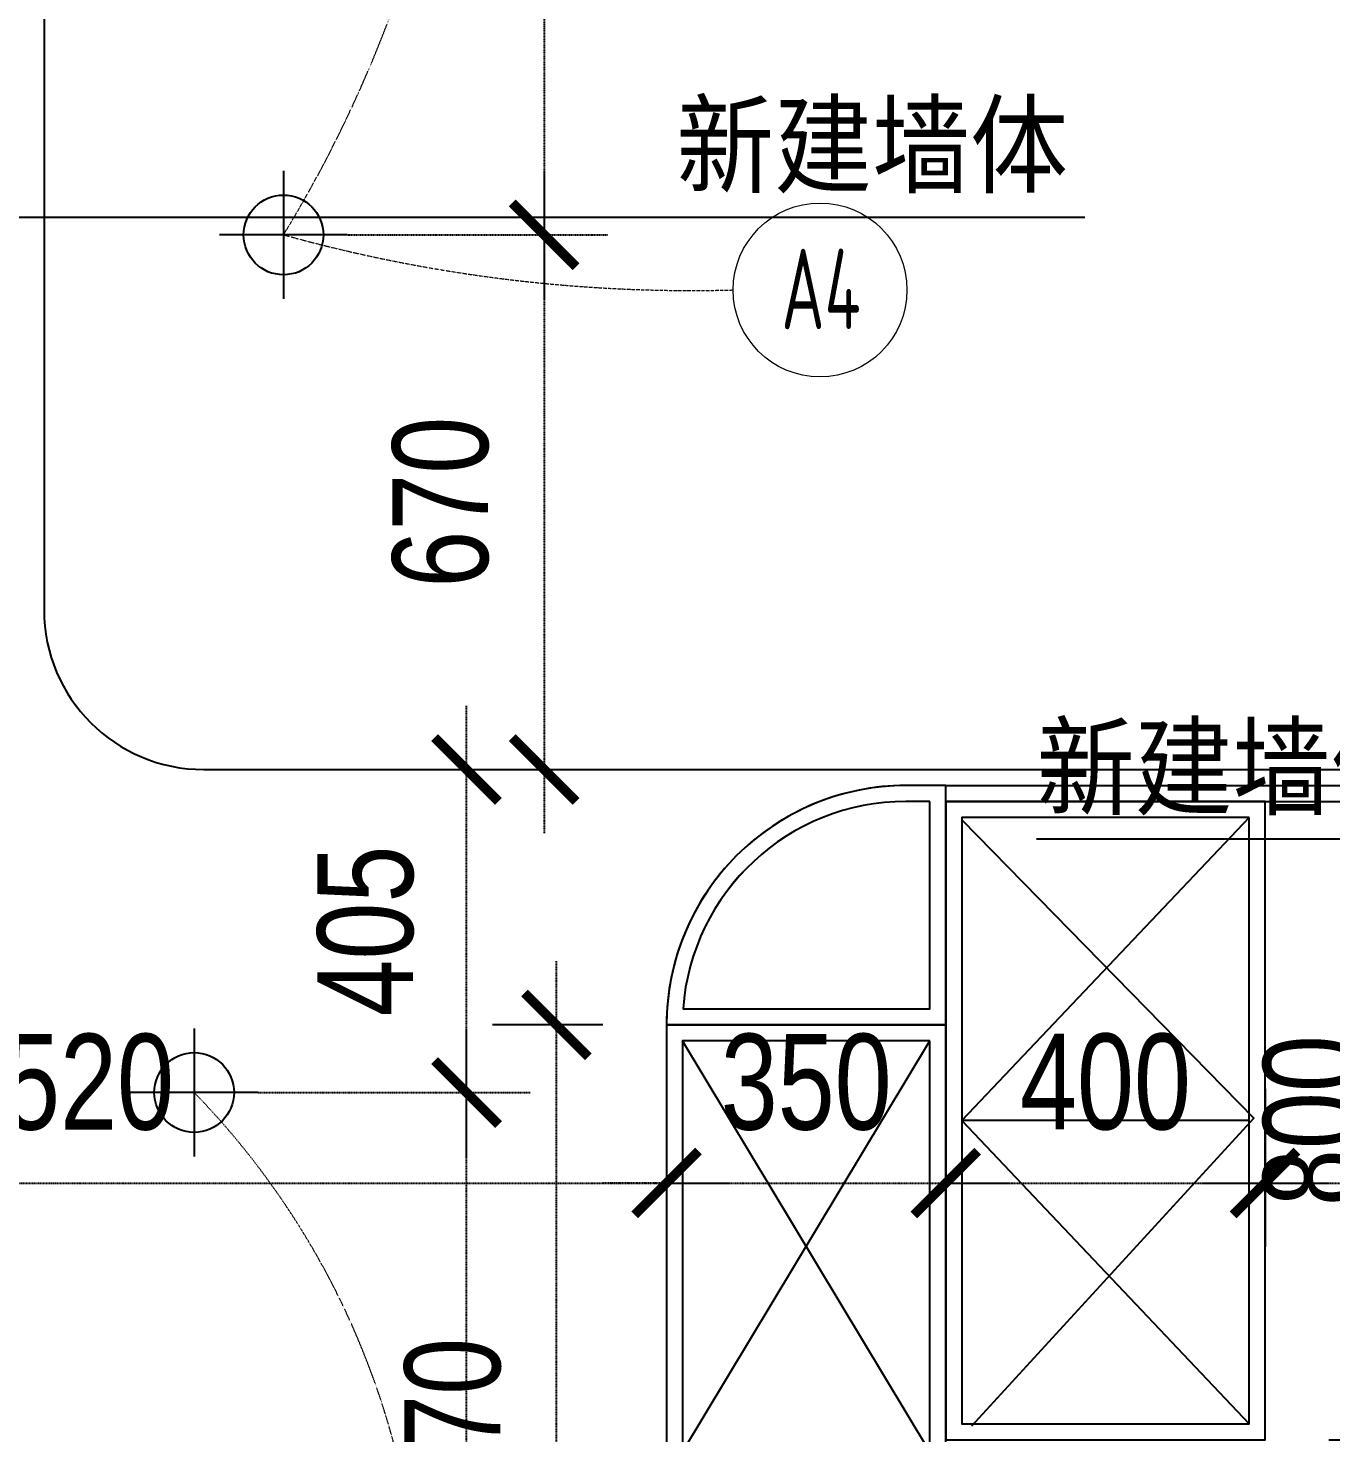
# Model space of a CAD drawing. Header units: millimetres. Extents: x -23568 to 99064, y -162914 to -58422.
# Drawn here: x 24807 to 26440, y -157088 to -155327 of the extents above; entities that cross this region are included whole.
import ezdxf
from ezdxf.enums import TextEntityAlignment as Align

# ---------------------------------------------------------------- set-up
doc = ezdxf.new("R2010")
doc.units = ezdxf.units.MM
doc.header["$LTSCALE"] = 0.01
doc.linetypes.add('ACAD_ISO03W100', pattern=[30, 12, -18])
for name, color, linetype in [('09-天花灯具', 53, 'Continuous'), ('FF-FURN【平面家具】', 51, 'Continuous'), ('layer 1', 7, 'Continuous'), ('RC-Dim【灯具尺寸】', 2, 'Continuous'), ('RC-FIN【天花造型】', 30, 'Continuous')]:
    doc.layers.add(name, color=color, linetype=linetype)
for name, color, linetype, lineweight in [('FF-Dim【平面家具尺】', 44, 'Continuous', 0), ('Q◆【 新建墙体填充】', 51, 'Continuous', 0), ('X▲【平面开关】', 31, 'Continuous', 0)]:
    doc.layers.add(name, color=color, linetype=linetype, lineweight=lineweight)
doc.styles.add('CCD_DIM', font='ARCHS.SHX', dxfattribs={"width": 0.7})
doc.styles.add('DIM_FONT', font='SIMPLEX.shx', dxfattribs={"width": 0.8})
doc.styles.add('宋体', font='')
doc.styles.add('英文字体', font='stylu.ttf', dxfattribs={"width": 0.8})
doc.styles.get('宋体').set_extended_font_data('SimSun')
doc.dimstyles.new('t-60', dxfattribs={"dimscale": 80, "dimtxt": 2.3, "dimasz": 1, "dimexe": 1, "dimexo": 1, "dimgap": 0.5, "dimtad": 0, "dimdec": 0, "dimrnd": 5, "dimzin": 0, "dimdsep": 46, "dimtxsty": '英文字体', "dimblk": 'ARCHTICK', "dimcen": 0.09, "dimdle": 1, "dimclrd": 8, "dimclre": 8, "dimclrt": 2, "dimadec": 0, "dimazin": 0, "dimtfac": 1, "dimtdec": 0, "dimtix": 1, "dimtmove": 2, "dimatfit": 2, "dimldrblk": 'DOT', "dimfxl": 0, "dimtvp": 1, "dimtolj": 1, "dimtzin": 0, "dimarcsym": 0})
doc.dimstyles.new('尺寸标注1：60', dxfattribs={"dimscale": 60, "dimtxt": 2, "dimasz": 1, "dimexe": 2, "dimexo": 2, "dimgap": 0.6, "dimtad": 1, "dimdec": 0, "dimdsep": 46, "dimtxsty": '宋体', "dimblk": 'WS-cj', "dimcen": 1, "dimclrd": 44, "dimclre": 44, "dimclrt": 2, "dimadec": 0, "dimazin": 2, "dimtfac": 1, "dimtdec": 4, "dimtix": 1, "dimtmove": 2, "dimatfit": 3, "dimldrblk": 'CCD_Leader_Arrow', "dimfxl": 0, "dimtolj": 1, "dimarcsym": 0})

# ---------------------------------------------------------------- blocks, each defined once
blk = doc.blocks.new('CCD_Leader_Arrow')
at = {"color": 50, "linetype": 'ByBlock'}
blk.add_line((0, 0), (-1, 0), dxfattribs=at)
for points in [[(-0.859, 0.668), (-0.597, 0.852), (-0.24, 0), (0, 0)], [(-0.859, -0.668), (-0.597, -0.852), (-0.24, 0), (0, 0)]]:
    blk.add_solid(points, dxfattribs=at)
blk = doc.blocks.new('WS-cj')
blk.add_hatch(color=2).paths.add_polyline_path([(0.588, 0.818), (-0.818, -0.588), (-0.588, -0.818), (0.818, 0.588)])
at = {"color": 2, "linetype": 'ByBlock', "lineweight": 0}
for p, q in [((-1.1, 0), (0, 0)), ((0, 0), (1.1, 0))]:
    blk.add_line(p, q, dxfattribs=at)
at = {"color": 2}
blk.add_lwpolyline([(0.588, 0.818), (-0.818, -0.588), (-0.588, -0.818), (0.818, 0.588)], close=True, dxfattribs=at)
blk = doc.blocks.new('_ArchTick')
at = {"color": 0, "linetype": 'ByBlock', "const_width": 0.15}
blk.add_lwpolyline([(-0.5, -0.5), (0.5, 0.5)], dxfattribs=at)
blk = doc.blocks.new('*D574')
at = {"layer": 'Defpoints', "color": 0, "transparency": 16777216}
for p in [(24087.5, -156570.7), (25607.5, -156576.2), (25607.5, -156774.4)]:
    blk.add_point(p, dxfattribs=at)
at = {"layer": 'FF-Dim【平面家具尺】', "color": 8, "lineweight": -2, "transparency": 16777216}
for p, q in [((24087.5, -156650.7), (24087.5, -156854.4)), ((25607.5, -156656.2), (25607.5, -156854.4))]:
    blk.add_line(p, q, dxfattribs=at)
at = {"layer": 'FF-Dim【平面家具尺】', "color": 8, "linetype": 'ACAD_ISO03W100', "lineweight": -2, "transparency": 16777216}
blk.add_line((24007.5, -156774.4), (25687.5, -156774.4), dxfattribs=at)
at = {"layer": 'FF-Dim【平面家具尺】', "color": 8, "lineweight": -2, "transparency": 16777216, "xscale": 80, "yscale": 80, "zscale": 80, "rotation": 180}
blk.add_blockref('_ArchTick', (24087.5, -156774.4), dxfattribs=at)
at = {"layer": 'FF-Dim【平面家具尺】', "color": 8, "lineweight": -2, "transparency": 16777216, "xscale": 80, "yscale": 80, "zscale": 80}
blk.add_blockref('_ArchTick', (25607.5, -156774.4), dxfattribs=at)
at = {"layer": 'FF-Dim【平面家具尺】', "color": 2, "transparency": 16777216, "insert": (24847.5, -156648.3), "char_height": 120, "attachment_point": 5, "style": '英文字体'}
blk.add_mtext('\\A1;1520', dxfattribs=at)
blk = doc.blocks.new('_DOT')
at = {"color": 0, "linetype": 'ByBlock'}
blk.add_line((-0.5, 0), (-1, 0), dxfattribs=at)
at = {"color": 0, "linetype": 'ByBlock', "const_width": 0.5}
blk.add_lwpolyline([(-0.25, 0, 1), (0.25, 0, 1)], format="xyb", close=True, dxfattribs=at)
blk = doc.blocks.new('*D575')
at = {"layer": 'Defpoints', "color": 0, "transparency": 16777216}
for p in [(25607.5, -156576.2), (25957.5, -156576.2), (25957.5, -156774.4)]:
    blk.add_point(p, dxfattribs=at)
at = {"layer": 'FF-Dim【平面家具尺】', "color": 8, "lineweight": -2, "transparency": 16777216}
for p, q in [((25607.5, -156656.2), (25607.5, -156854.4)), ((25957.5, -156656.2), (25957.5, -156854.4))]:
    blk.add_line(p, q, dxfattribs=at)
at = {"layer": 'FF-Dim【平面家具尺】', "color": 8, "linetype": 'ACAD_ISO03W100', "lineweight": -2, "transparency": 16777216}
for p, q in [((25607.5, -156774.4), (25527.5, -156774.4)), ((25607.5, -156774.4), (25957.5, -156774.4)), ((25957.5, -156774.4), (26037.5, -156774.4))]:
    blk.add_line(p, q, dxfattribs=at)
at = {"layer": 'FF-Dim【平面家具尺】', "color": 8, "lineweight": -2, "transparency": 16777216, "xscale": 80, "yscale": 80, "zscale": 80}
blk.add_blockref('_ArchTick', (25607.5, -156774.4), dxfattribs=at)
at = {"layer": 'FF-Dim【平面家具尺】', "color": 8, "lineweight": -2, "transparency": 16777216, "xscale": 80, "yscale": 80, "zscale": 80, "rotation": 180}
blk.add_blockref('_ArchTick', (25957.5, -156774.4), dxfattribs=at)
at = {"layer": 'FF-Dim【平面家具尺】', "color": 2, "transparency": 16777216, "insert": (25782.5, -156648.3), "char_height": 120, "attachment_point": 5, "style": '英文字体'}
blk.add_mtext('\\A1;350', dxfattribs=at)
blk = doc.blocks.new('*D576')
at = {"layer": 'Defpoints', "color": 0, "transparency": 16777216}
for p in [(25957.5, -156576.2), (26357.5, -156576.2), (26357.5, -156774.4)]:
    blk.add_point(p, dxfattribs=at)
at = {"layer": 'FF-Dim【平面家具尺】', "color": 8, "lineweight": -2, "transparency": 16777216}
for p, q in [((25957.5, -156656.2), (25957.5, -156854.4)), ((26357.5, -156656.2), (26357.5, -156854.4))]:
    blk.add_line(p, q, dxfattribs=at)
at = {"layer": 'FF-Dim【平面家具尺】', "color": 8, "linetype": 'ACAD_ISO03W100', "lineweight": -2, "transparency": 16777216}
blk.add_line((25877.5, -156774.4), (26437.5, -156774.4), dxfattribs=at)
at = {"layer": 'FF-Dim【平面家具尺】', "color": 8, "lineweight": -2, "transparency": 16777216, "xscale": 80, "yscale": 80, "zscale": 80, "rotation": 180}
blk.add_blockref('_ArchTick', (25957.5, -156774.4), dxfattribs=at)
at = {"layer": 'FF-Dim【平面家具尺】', "color": 8, "lineweight": -2, "transparency": 16777216, "xscale": 80, "yscale": 80, "zscale": 80}
blk.add_blockref('_ArchTick', (26357.5, -156774.4), dxfattribs=at)
at = {"layer": 'FF-Dim【平面家具尺】', "color": 2, "transparency": 16777216, "insert": (26157.5, -156648.1), "char_height": 120, "attachment_point": 5, "style": '英文字体'}
blk.add_mtext('\\A1;400', dxfattribs=at)
blk = doc.blocks.new('*D577')
at = {"layer": 'Defpoints', "color": 0, "transparency": 16777216}
for p in [(26357.5, -156576.2), (27687.5, -156576.2), (27687.5, -156774.4)]:
    blk.add_point(p, dxfattribs=at)
at = {"layer": 'FF-Dim【平面家具尺】', "color": 8, "lineweight": -2, "transparency": 16777216}
for p, q in [((26357.5, -156656.2), (26357.5, -156854.4)), ((27687.5, -156656.2), (27687.5, -156854.4))]:
    blk.add_line(p, q, dxfattribs=at)
at = {"layer": 'FF-Dim【平面家具尺】', "color": 8, "linetype": 'ACAD_ISO03W100', "lineweight": -2, "transparency": 16777216}
blk.add_line((26277.5, -156774.4), (27767.5, -156774.4), dxfattribs=at)
at = {"layer": 'FF-Dim【平面家具尺】', "color": 8, "lineweight": -2, "transparency": 16777216, "xscale": 80, "yscale": 80, "zscale": 80, "rotation": 180}
blk.add_blockref('_ArchTick', (26357.5, -156774.4), dxfattribs=at)
at = {"layer": 'FF-Dim【平面家具尺】', "color": 8, "lineweight": -2, "transparency": 16777216, "xscale": 80, "yscale": 80, "zscale": 80}
blk.add_blockref('_ArchTick', (27687.5, -156774.4), dxfattribs=at)
at = {"layer": 'FF-Dim【平面家具尺】', "color": 2, "transparency": 16777216, "insert": (27022.5, -156649.2), "char_height": 120, "attachment_point": 5, "style": '英文字体'}
blk.add_mtext('\\A1;1330', dxfattribs=at)
blk = doc.blocks.new('*D578')
at = {"layer": 'Defpoints', "color": 0, "transparency": 16777216}
for p in [(25607.5, -156576.2), (25469.4, -157646.2), (25617.5, -157646.2)]:
    blk.add_point(p, dxfattribs=at)
at = {"layer": 'FF-Dim【平面家具尺】', "color": 8, "linetype": 'ACAD_ISO03W100', "lineweight": -2, "transparency": 16777216}
blk.add_line((25469.4, -156496.2), (25469.4, -157726.2), dxfattribs=at)
at = {"layer": 'FF-Dim【平面家具尺】', "color": 8, "lineweight": -2, "transparency": 16777216}
for p, q in [((25527.5, -156576.2), (25389.4, -156576.2)), ((25537.5, -157646.2), (25389.4, -157646.2))]:
    blk.add_line(p, q, dxfattribs=at)
at = {"layer": 'FF-Dim【平面家具尺】', "color": 8, "lineweight": -2, "transparency": 16777216, "xscale": 80, "yscale": 80, "zscale": 80}
for p, rotation in [((25469.4, -156576.2), 90), ((25469.4, -157646.2), 270)]:
    blk.add_blockref('_ArchTick', p, dxfattribs=dict(at, rotation=rotation))
at = {"layer": 'FF-Dim【平面家具尺】', "color": 2, "transparency": 16777216, "insert": (25339.9, -157111.2), "char_height": 120, "attachment_point": 5, "rotation": 90, "style": '英文字体'}
blk.add_mtext('\\A1;1070', dxfattribs=at)
blk = doc.blocks.new('*D579')
at = {"layer": 'Defpoints', "color": 0, "transparency": 16777216}
for p in [(26625.9, -157096.2), (26540.8, -157646.2), (26625.9, -157646.2)]:
    blk.add_point(p, dxfattribs=at)
at = {"layer": 'FF-Dim【平面家具尺】', "color": 8, "linetype": 'ACAD_ISO03W100', "lineweight": -2, "transparency": 16777216}
blk.add_line((26540.8, -157016.2), (26540.8, -157726.2), dxfattribs=at)
at = {"layer": 'FF-Dim【平面家具尺】', "color": 8, "lineweight": -2, "transparency": 16777216}
for p, q in [((26545.9, -157096.2), (26460.8, -157096.2)), ((26545.9, -157646.2), (26460.8, -157646.2))]:
    blk.add_line(p, q, dxfattribs=at)
at = {"layer": 'FF-Dim【平面家具尺】', "color": 8, "lineweight": -2, "transparency": 16777216, "xscale": 80, "yscale": 80, "zscale": 80}
for p, rotation in [((26540.8, -157096.2), 90), ((26540.8, -157646.2), 270)]:
    blk.add_blockref('_ArchTick', p, dxfattribs=dict(at, rotation=rotation))
at = {"layer": 'FF-Dim【平面家具尺】', "color": 2, "transparency": 16777216, "insert": (26414.8, -157371.2), "char_height": 120, "attachment_point": 5, "rotation": 90, "style": '英文字体'}
blk.add_mtext('\\A1;550', dxfattribs=at)
blk = doc.blocks.new('*D580')
at = {"layer": 'Defpoints', "color": 0, "transparency": 16777216}
for p in [(26357.5, -156296.2), (26357.5, -157096.2), (26540.8, -157096.2)]:
    blk.add_point(p, dxfattribs=at)
at = {"layer": 'FF-Dim【平面家具尺】', "color": 8, "linetype": 'ACAD_ISO03W100', "lineweight": -2, "transparency": 16777216}
blk.add_line((26540.8, -156216.2), (26540.8, -157176.2), dxfattribs=at)
at = {"layer": 'FF-Dim【平面家具尺】', "color": 8, "lineweight": -2, "transparency": 16777216}
for p, q in [((26437.5, -156296.2), (26620.8, -156296.2)), ((26437.5, -157096.2), (26620.8, -157096.2))]:
    blk.add_line(p, q, dxfattribs=at)
at = {"layer": 'FF-Dim【平面家具尺】', "color": 8, "lineweight": -2, "transparency": 16777216, "xscale": 80, "yscale": 80, "zscale": 80}
for p, rotation in [((26540.8, -156296.2), 90), ((26540.8, -157096.2), 270)]:
    blk.add_blockref('_ArchTick', p, dxfattribs=dict(at, rotation=rotation))
at = {"layer": 'FF-Dim【平面家具尺】', "color": 2, "transparency": 16777216, "insert": (26415.8, -156696.2), "char_height": 120, "attachment_point": 5, "rotation": 90, "style": '英文字体'}
blk.add_mtext('\\A1;800', dxfattribs=at)
blk = doc.blocks.new('ADFADAW')
at = {"layer": 'Defpoints', "color": 251}
for p, q in [((25957.5, -172492.6), (25907.5, -172492.6)), ((25957.5, -172792.6), (25957.5, -172492.6)), ((25957.5, -172492.6), (27687.5, -172492.6)), ((25937.5, -172512.6), (25907.5, -172512.6)), ((25937.5, -172772.6), (25937.5, -172512.6)), ((25957.5, -172512.6), (27687.5, -172512.6)), ((26357.5, -172512.6), (25957.5, -172512.6)), ((25957.5, -172512.6), (25957.5, -173312.6)), ((26357.5, -173312.6), (26357.5, -172512.6)), ((26337.5, -172532.6), (25977.5, -172532.6)), ((25977.5, -172532.6), (25977.5, -173292.6)), ((26337.5, -172532.6), (25977.5, -172912.6)), ((26337.5, -173292.6), (26337.5, -172532.6)), ((25977.5, -172535.5), (26343.6, -172909.6)), ((25628.2, -172772.6), (25937.5, -172772.6)), ((25957.5, -172792.6), (25607.5, -172792.6)), ((25607.5, -172792.6), (25607.5, -173862.6)), ((25607.5, -172792.6), (25607.5, -172792.6)), ((25607.5, -172792.6), (25957.5, -172792.6)), ((25957.5, -173862.6), (25957.5, -172792.6)), ((25937.5, -172812.6), (25627.5, -172812.6)), ((25627.5, -172812.6), (25627.5, -173842.6)), ((25627.5, -173327.6), (25937.5, -172812.6)), ((25937.5, -173327.6), (25627.5, -172812.6)), ((25937.5, -173842.6), (25937.5, -172812.6)), ((26337.5, -172912.6), (25977.5, -172912.6)), ((25977.5, -172912.6), (26337.5, -173292.6)), ((26343.6, -172909.6), (25989.8, -173295.4)), ((25977.5, -173292.6), (26337.5, -173292.6))]:
    blk.add_line(p, q, dxfattribs=at)
for radius, end in [(300, 180), (280, 175.904)]:
    blk.add_arc((25907.5, -172792.6), radius, 90, end, dxfattribs=at)
at = {"layer": 'Defpoints', "color": 251, "linetype": 'ByBlock', "style": 'DIM_FONT', "width": 0.8, "flags": 9}
for tag, p, rotation in [('XSIZE', (30947.5, -169789.4), 90), ('YSIZE', (30947.5, -169789.4), 90), ('XSIZE', (28643.3, -174042.6), 180), ('YSIZE', (28643.3, -174042.6), 180)]:
    blk.add_attdef(tag, p, '', height=0.457, rotation=rotation, dxfattribs=at)
blk = doc.blocks.new('SAEFSEFSF')
at = {"layer": 'layer 1', "color": 251}
for p, q in [((25957.5, -172681.7), (25907.5, -172681.7)), ((25957.5, -172981.7), (25957.5, -172681.7)), ((25957.5, -172681.7), (27687.5, -172681.7)), ((25937.5, -172701.7), (25907.5, -172701.7)), ((25937.5, -172961.7), (25937.5, -172701.7)), ((25957.5, -172701.7), (27687.5, -172701.7)), ((26357.5, -172701.7), (25957.5, -172701.7)), ((25957.5, -172701.7), (25957.5, -173501.7)), ((26357.5, -173501.7), (26357.5, -172701.7)), ((26337.5, -172721.7), (25977.5, -172721.7)), ((25977.5, -172721.7), (25977.5, -173481.7)), ((26337.5, -172721.7), (25977.5, -173101.7)), ((25977.5, -172724.6), (26343.6, -173098.8)), ((26337.5, -173481.7), (26337.5, -172721.7)), ((25628.2, -172961.7), (25937.5, -172961.7)), ((25957.5, -172981.7), (25607.5, -172981.7)), ((25607.5, -172981.7), (25607.5, -174051.7)), ((25607.5, -172981.7), (25607.5, -172981.7)), ((25607.5, -172981.7), (25957.5, -172981.7)), ((25957.5, -174051.7), (25957.5, -172981.7)), ((25937.5, -173001.7), (25627.5, -173001.7)), ((25627.5, -173001.7), (25627.5, -174031.7)), ((25627.5, -173516.7), (25937.5, -173001.7)), ((25937.5, -173516.7), (25627.5, -173001.7)), ((25937.5, -174031.7), (25937.5, -173001.7)), ((26337.5, -173101.7), (25977.5, -173101.7)), ((25977.5, -173101.7), (26337.5, -173481.7)), ((26343.6, -173098.8), (25989.8, -173484.5)), ((25977.5, -173481.7), (26337.5, -173481.7))]:
    blk.add_line(p, q, dxfattribs=at)
for radius, end in [(300, 180), (280, 175.904)]:
    blk.add_arc((25907.5, -172981.7), radius, 90, end, dxfattribs=at)
at = {"layer": 'layer 1', "color": 251, "linetype": 'ByBlock', "style": 'DIM_FONT', "width": 0.8, "flags": 9}
for tag, p, rotation in [('XSIZE', (30947.5, -169978.6), 90), ('YSIZE', (30947.5, -169978.6), 90), ('XSIZE', (28643.3, -174231.7), 180), ('YSIZE', (28643.3, -174231.7), 180)]:
    blk.add_attdef(tag, p, '', height=0.457, rotation=rotation, dxfattribs=at)
blk = doc.blocks.new('A$C6FCF0001')
at = {"color": 8}
for p, q in [((0, 64.2), (0, -64)), ((64, 0), (-64, 0))]:
    blk.add_line(p, q, dxfattribs=at)
blk.add_circle((0, 0), 40)
blk = doc.blocks.new('*D706')
at = {"layer": 'Defpoints', "color": 0, "linetype": 'ACAD_ISO03W100', "lineweight": 100, "transparency": 16777216}
for p in [(25127.5, -153916.2), (25127.5, -155586.2), (25454.2, -155586.2)]:
    blk.add_point(p, dxfattribs=at)
at = {"layer": 'RC-Dim【灯具尺寸】', "color": 8, "linetype": 'ACAD_ISO03W100', "lineweight": -2, "transparency": 16777216}
for p, q in [((25454.2, -153836.2), (25454.2, -155666.2)), ((25207.5, -153916.2), (25534.2, -153916.2)), ((25207.5, -155586.2), (25534.2, -155586.2))]:
    blk.add_line(p, q, dxfattribs=at)
at = {"layer": 'RC-Dim【灯具尺寸】', "color": 8, "linetype": 'ACAD_ISO03W100', "lineweight": -2, "transparency": 16777216, "xscale": 80, "yscale": 80, "zscale": 80}
for p, rotation in [((25454.2, -153916.2), 90), ((25454.2, -155586.2), 270)]:
    blk.add_blockref('_ArchTick', p, dxfattribs=dict(at, rotation=rotation))
at = {"layer": 'RC-Dim【灯具尺寸】', "color": 2, "linetype": 'ACAD_ISO03W100', "lineweight": 100, "transparency": 16777216, "insert": (25324.7, -154751.2), "char_height": 120, "attachment_point": 5, "rotation": 90, "style": '英文字体'}
blk.add_mtext('\\A1;1670', dxfattribs=at)
blk = doc.blocks.new('*D707')
at = {"layer": 'Defpoints', "color": 0, "linetype": 'ACAD_ISO03W100', "lineweight": 100, "transparency": 16777216}
for p in [(25127.5, -155586.2), (25127.5, -156256.2), (25454.2, -156256.2)]:
    blk.add_point(p, dxfattribs=at)
at = {"layer": 'RC-Dim【灯具尺寸】', "color": 8, "linetype": 'ACAD_ISO03W100', "lineweight": -2, "transparency": 16777216}
for p, q in [((25454.2, -155506.2), (25454.2, -156336.2)), ((25207.5, -155586.2), (25534.2, -155586.2)), ((25207.5, -156256.2), (25534.2, -156256.2))]:
    blk.add_line(p, q, dxfattribs=at)
at = {"layer": 'RC-Dim【灯具尺寸】', "color": 8, "linetype": 'ACAD_ISO03W100', "lineweight": -2, "transparency": 16777216, "xscale": 80, "yscale": 80, "zscale": 80}
for p, rotation in [((25454.2, -155586.2), 90), ((25454.2, -156256.2), 270)]:
    blk.add_blockref('_ArchTick', p, dxfattribs=dict(at, rotation=rotation))
at = {"layer": 'RC-Dim【灯具尺寸】', "color": 2, "linetype": 'ACAD_ISO03W100', "lineweight": 100, "transparency": 16777216, "insert": (25324.7, -155921.2), "char_height": 120, "attachment_point": 5, "rotation": 90, "style": '英文字体'}
blk.add_mtext('\\A1;670', dxfattribs=at)
blk = doc.blocks.new('*D726')
at = {"layer": 'Defpoints', "color": 0, "linetype": 'ACAD_ISO03W100', "lineweight": 100, "transparency": 16777216}
for p in [(25015.6, -156661), (25357, -156661), (25015.6, -158061)]:
    blk.add_point(p, dxfattribs=at)
at = {"layer": 'RC-Dim【灯具尺寸】', "color": 8, "linetype": 'ACAD_ISO03W100', "lineweight": -2, "transparency": 16777216}
for p, q in [((25357, -158141), (25357, -156581)), ((25095.6, -156661), (25437, -156661)), ((25095.6, -158061), (25437, -158061))]:
    blk.add_line(p, q, dxfattribs=at)
at = {"layer": 'RC-Dim【灯具尺寸】', "color": 8, "linetype": 'ACAD_ISO03W100', "lineweight": -2, "transparency": 16777216, "xscale": 80, "yscale": 80, "zscale": 80}
for p, rotation in [((25357, -156661), 90), ((25357, -158061), 270)]:
    blk.add_blockref('_ArchTick', p, dxfattribs=dict(at, rotation=rotation))
at = {"layer": 'RC-Dim【灯具尺寸】', "color": 2, "linetype": 'ACAD_ISO03W100', "lineweight": 100, "transparency": 16777216, "insert": (25230.7, -157361), "char_height": 120, "attachment_point": 5, "rotation": 90, "style": '英文字体'}
blk.add_mtext('\\A1;1400', dxfattribs=at)
blk = doc.blocks.new('*D727')
at = {"layer": 'Defpoints', "color": 0, "linetype": 'ACAD_ISO03W100', "lineweight": 100, "transparency": 16777216}
for p in [(25015.6, -156256.2), (25357, -156256.2), (25015.6, -156661)]:
    blk.add_point(p, dxfattribs=at)
at = {"layer": 'RC-Dim【灯具尺寸】', "color": 8, "linetype": 'ACAD_ISO03W100', "lineweight": -2, "transparency": 16777216}
for p, q in [((25357, -156741), (25357, -156176.2)), ((25095.6, -156256.2), (25437, -156256.2)), ((25095.6, -156661), (25437, -156661))]:
    blk.add_line(p, q, dxfattribs=at)
at = {"layer": 'RC-Dim【灯具尺寸】', "color": 8, "linetype": 'ACAD_ISO03W100', "lineweight": -2, "transparency": 16777216, "xscale": 80, "yscale": 80, "zscale": 80}
for p, rotation in [((25357, -156256.2), 90), ((25357, -156661), 270)]:
    blk.add_blockref('_ArchTick', p, dxfattribs=dict(at, rotation=rotation))
at = {"layer": 'RC-Dim【灯具尺寸】', "color": 2, "linetype": 'ACAD_ISO03W100', "lineweight": 100, "transparency": 16777216, "insert": (25230.7, -156458.6), "char_height": 120, "attachment_point": 5, "rotation": 90, "style": '英文字体'}
blk.add_mtext('\\A1;405', dxfattribs=at)

msp = doc.modelspace()

# ---------------------------------------------------------------- linework, layer by layer
at = {"layer": 'FF-FURN【平面家具】', "color": 4}
for p, q in [((25957.5, -156276.2), (27687.5, -156276.2)), ((25957.5, -156296.2), (27687.5, -156296.2))]:
    msp.add_line(p, q, dxfattribs=at)
at = {"layer": 'FF-FURN【平面家具】', "color": 8}
msp.add_line((26337.5, -156696.2), (25977.5, -156696.2), dxfattribs=at)
at = {"layer": 'FF-FURN【平面家具】', "color": 4}
msp.add_lwpolyline([(25957.5, -156276.2), (25907.5, -156276.2, 0.414214), (25607.5, -156576.2), (25607.5, -156576.2), (25957.5, -156576.2)], format="xyb", close=True, dxfattribs=at)
at = {"layer": 'FF-FURN【平面家具】', "color": 8}
msp.add_lwpolyline([(25937.5, -156296.2), (25907.5, -156296.2, 0.393426), (25628.2, -156556.2), (25937.5, -156556.2)], format="xyb", close=True, dxfattribs=at)
at = {"layer": 'FF-FURN【平面家具】', "color": 4}
for points in [[(26357.5, -156296.2), (25957.5, -156296.2), (25957.5, -157096.2), (26357.5, -157096.2)], [(25957.5, -156576.2), (25607.5, -156576.2), (25607.5, -157646.2), (25957.5, -157646.2)]]:
    msp.add_lwpolyline(points, close=True, dxfattribs=at)
at = {"layer": 'FF-FURN【平面家具】', "color": 8}
for points in [[(26337.5, -156316.2), (25977.5, -156316.2), (25977.5, -157076.2), (26337.5, -157076.2)], [(25937.5, -156596.2), (25627.5, -156596.2), (25627.5, -157626.2), (25937.5, -157626.2)]]:
    msp.add_lwpolyline(points, close=True, dxfattribs=at)
for points in [[(26337.5, -156316.2), (25977.5, -156696.2), (26337.5, -157076.2)], [(25977.5, -156319.1), (26343.6, -156693.2), (25989.8, -157079)], [(25937.5, -157626.2), (25627.5, -157111.2), (25937.5, -156596.2)], [(25627.5, -157626.2), (25937.5, -157111.2), (25627.5, -156596.2)]]:
    msp.add_lwpolyline(points, dxfattribs=at)
at = {"layer": 'RC-FIN【天花造型】'}
for p, q in [((24827.5, -152096.2), (24827.5, -156056.2)), ((25027.5, -156256.2), (27287.5, -156256.2))]:
    msp.add_line(p, q, dxfattribs=at)
msp.add_arc((25027.5, -156056.2), 200, 180, 270, dxfattribs=at)
at = {"layer": 'X▲【平面开关】', "color": 2}
msp.add_circle((25799.9, -155655.2), 108.9, dxfattribs=at)
at = {"layer": 'X▲【平面开关】', "linetype": 'ACAD_ISO03W100', "ltscale": 3}
for centre, radius, start, end in [((23760.6, -154751.1), 1601.8, 328.5823, 31.4177), ((25638.7, -153751), 1904.9, 254.4318, 271.572), ((24295.9, -157361), 1004, 315.7948, 44.2052)]:
    msp.add_arc(centre, radius, start, end, dxfattribs=at)

# ---------------------------------------------------------------- block references
at = {"layer": '09-天花灯具', "xscale": 1.249999999999958, "yscale": 1.250000000568389, "zscale": 1.250000000313732}
for p in [(25127.5, -155586.2), (25015.6, -156661)]:
    msp.add_blockref('A$C6FCF0001', p, dxfattribs=at)
at = {"layer": 'layer 1', "linetype": 'ACAD_ISO03W100', "lineweight": 100}
msp.add_blockref('SAEFSEFSF', (0, 16405.5), dxfattribs=at)
at = {"layer": 'RC-FIN【天花造型】'}
msp.add_blockref('ADFADAW', (0, 16216.4), dxfattribs=at)

# ---------------------------------------------------------------- texts
at = {"layer": 'Q◆【 新建墙体填充】', "style": '宋体', "width": 0.9}
for p in [(25619.7, -155523.3), (26071.3, -156303)]:
    msp.add_text('新建墙体', height=100, dxfattribs=at).set_placement(p)
at = {"layer": 'X▲【平面开关】', "color": 2, "style": 'CCD_DIM', "width": 0.7}
msp.add_text('A4', height=100.8, dxfattribs=at).set_placement((25801.1, -155704.3), align=Align.CENTER)

# ---------------------------------------------------------------- dimensions: what is measured, and where the dimension line sits
at = {"layer": 'FF-Dim【平面家具尺】'}
for base, p1, p2, picture, middle in [((26540.8, -157096.2), (26357.5, -156296.2), (26357.5, -157096.2), '*D580', (26415.8, -156696.2)), ((25469.4, -157646.2), (25607.5, -156576.2), (25617.5, -157646.2), '*D578', (25339.9, -157111.2)), ((26540.8, -157646.2), (26625.9, -157096.2), (26625.9, -157646.2), '*D579', (26414.8, -157371.2))]:
    dim = msp.add_linear_dim(base=base, p1=p1, p2=p2, angle=90, dimstyle='t-60', override={"dimtxt": 1.5, "dimzin": 8, "dimfxl": 6, "dimfxlon": 1}, dxfattribs=at)
    dim.commit()
    dim.dimension.update_dxf_attribs({"geometry": picture, "text_midpoint": middle})
for base, p1, p2, picture, middle in [((25607.5, -156774.4), (24087.5, -156570.7), (25607.5, -156576.2), '*D574', (24847.5, -156648.3)), ((25957.5, -156774.4), (25607.5, -156576.2), (25957.5, -156576.2), '*D575', (25782.5, -156648.3)), ((26357.5, -156774.4), (25957.5, -156576.2), (26357.5, -156576.2), '*D576', (26157.5, -156648.1)), ((27687.5, -156774.4), (26357.5, -156576.2), (27687.5, -156576.2), '*D577', (27022.5, -156649.2))]:
    dim = msp.add_linear_dim(base=base, p1=p1, p2=p2, dimstyle='t-60', override={"dimtxt": 1.5, "dimzin": 8, "dimfxl": 6, "dimfxlon": 1}, dxfattribs=at)
    dim.commit()
    dim.dimension.update_dxf_attribs({"geometry": picture, "text_midpoint": middle})
at = {"layer": 'RC-Dim【灯具尺寸】', "linetype": 'ACAD_ISO03W100', "lineweight": 100}
for base, p1, p2, override, picture, middle in [((25454.2, -155586.2), (25127.5, -153916.2), (25127.5, -155586.2), {"dimtxt": 1.5, "dimzin": 8, "dimfxl": 5, "dimfxlon": 1}, '*D706', (25324.7, -154751.2)), ((25454.2, -156256.2), (25127.5, -155586.2), (25127.5, -156256.2), {"dimtxt": 1.5, "dimzin": 8, "dimfxl": 5, "dimfxlon": 1}, '*D707', (25324.7, -155921.2)), ((25357, -156256.2), (25015.6, -156661), (25015.6, -156256.2), {"dimtxt": 1.5, "dimzin": 8, "dimfxl": 6, "dimfxlon": 1}, '*D727', (25230.7, -156458.6)), ((25357, -156661), (25015.6, -158061), (25015.6, -156661), {"dimtxt": 1.5, "dimzin": 8, "dimfxl": 6, "dimfxlon": 1}, '*D726', (25230.7, -157361))]:
    dim = msp.add_linear_dim(base=base, p1=p1, p2=p2, angle=90, dimstyle='t-60', override=override, dxfattribs=at)
    dim.commit()
    dim.dimension.update_dxf_attribs({"geometry": picture, "text_midpoint": middle})

# ---------------------------------------------------------------- leaders
at = {"layer": 'Q◆【 新建墙体填充】'}
for points in [[(24344.5, -155563.8), (25363.5, -155563.8), (26131.6, -155563.8)], [(27858.4, -156343.4), (26839.4, -156343.4), (26071.3, -156343.4)]]:
    msp.add_leader(points, dimstyle='尺寸标注1：60', dxfattribs=at)

doc.saveas('drawing.dxf')
